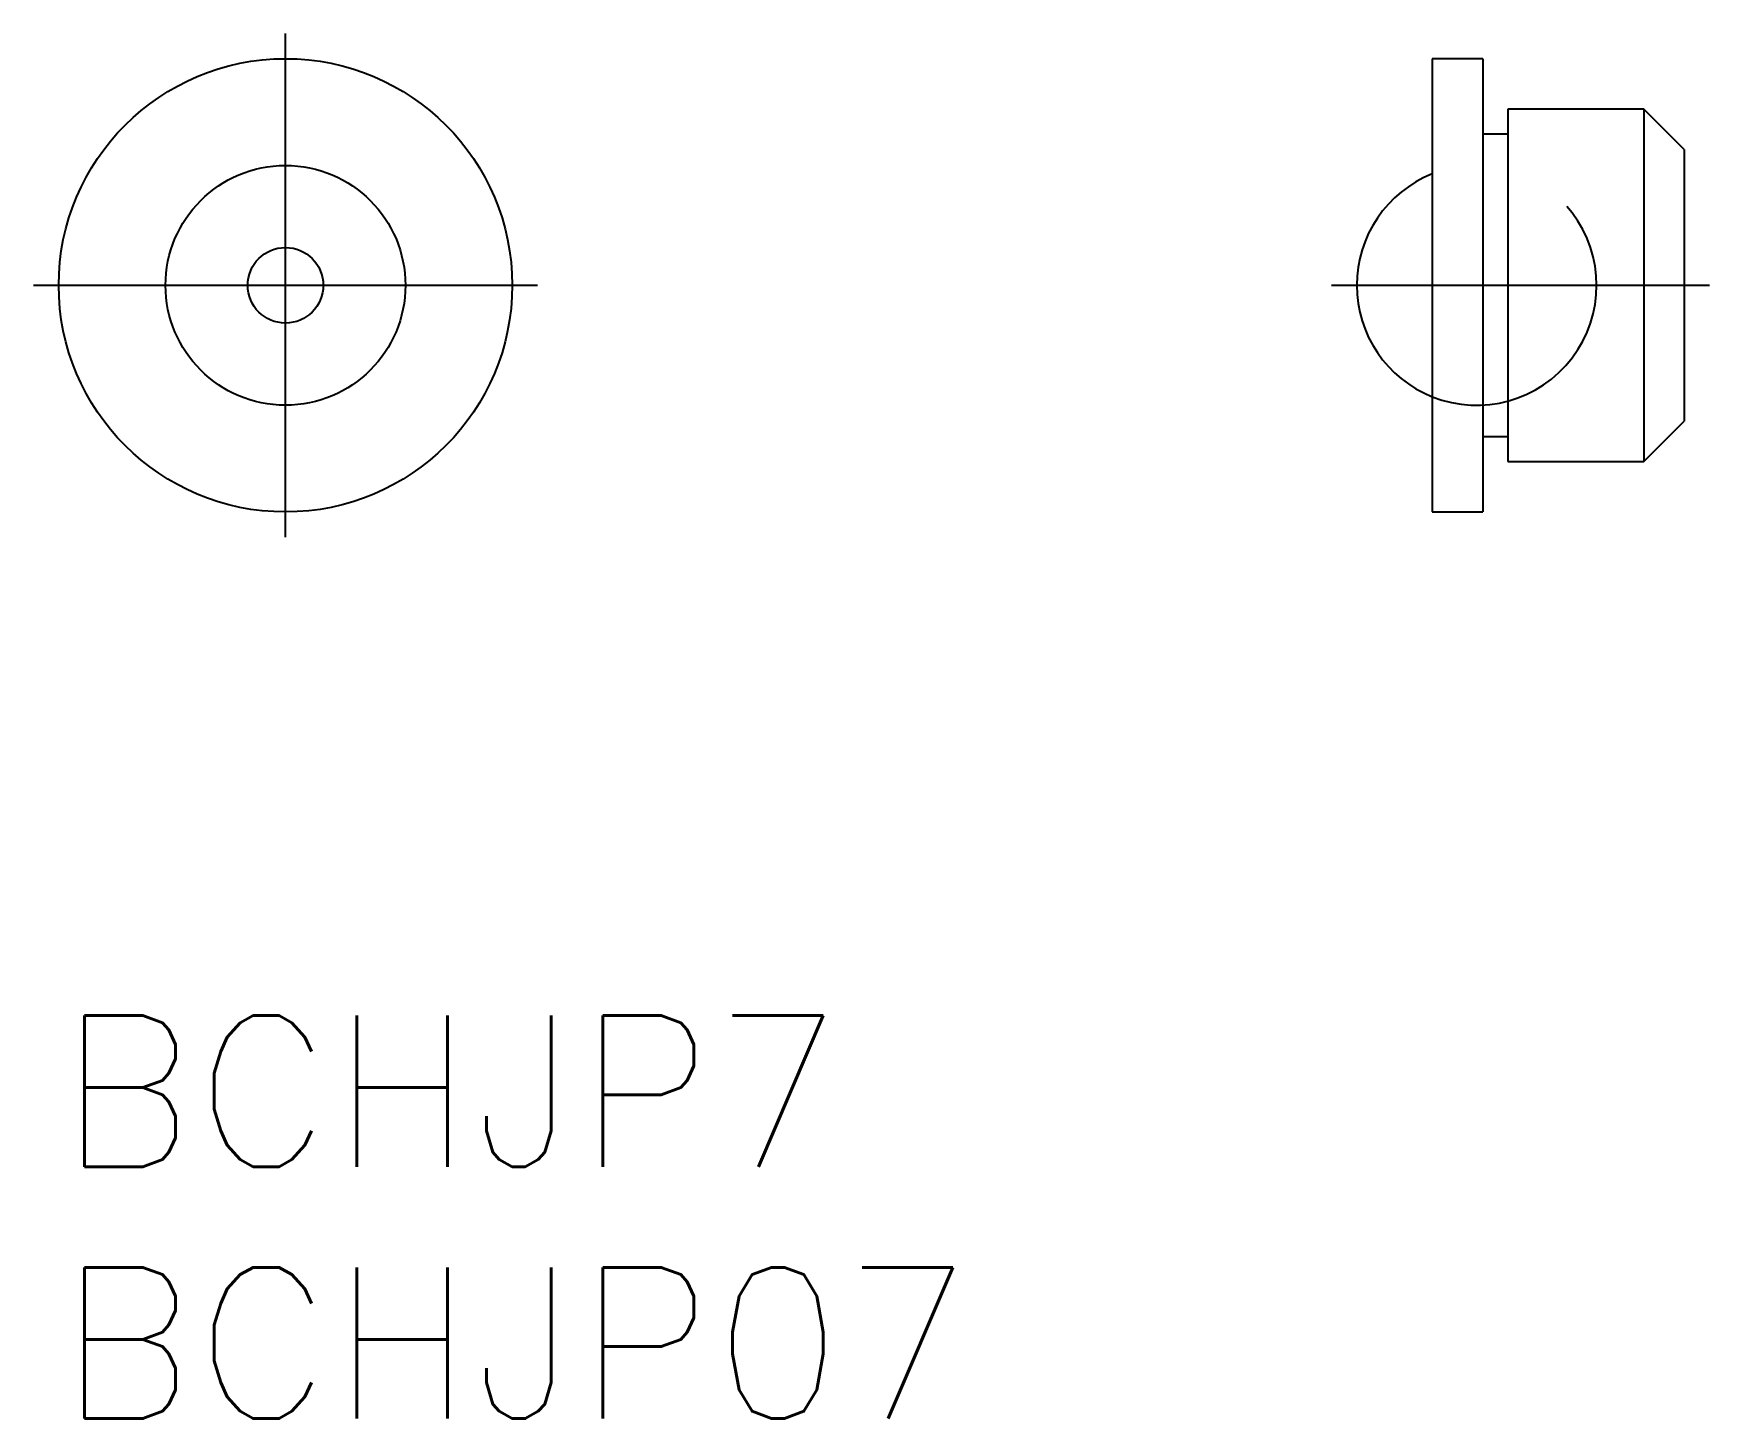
# Model space of a CAD drawing. Extents: x -0.5 to 32.8, y -8 to 19.5.
import ezdxf

# ---------------------------------------------------------------- set-up
doc = ezdxf.new("R2010")
doc.units = 0
doc.header["$LTSCALE"] = 0.5
doc.linetypes.add('CENTER', pattern=[50.8, 31.75, -6.35, 6.35, -6.35])
doc.linetypes.add('DASHED', pattern=[19.05, 12.7, -6.35])
for name, color, linetype in [('MSM_CENTER', 1, 'CENTER'), ('MSM_CONTINUOUS', 7, 'CONTINUOUS'), ('MSM_DASHED', 4, 'DASHED'), ('MSM_PART_NUMBER', 7, 'CONTINUOUS')]:
    doc.layers.add(name, color=color, linetype=linetype)
doc.styles.get("Standard").update_dxf_attribs({"font": 'txt.shx', "height": 1.5, "bigfont": 'bigfont.shx'})

# ---------------------------------------------------------------- blocks, each defined once
blk = doc.blocks.new('*U13')
at = {"layer": 'MSM_PART_NUMBER'}
blk.add_text('BCHJP7', height=3, dxfattribs=at).set_placement((0, -3))
blk = doc.blocks.new('*U14')
at = {"layer": 'MSM_PART_NUMBER'}
blk.add_text('BCHJP07', height=3, dxfattribs=at).set_placement((0, -8))

msp = doc.modelspace()

# ---------------------------------------------------------------- linework, layer by layer
at = {"layer": 'MSM_CENTER'}
for p, q in [((4.5, 9.5), (4.5, 19.5)), ((-0.5, 14.5), (9.5, 14.5)), ((25.257, 14.5), (32.757, 14.5))]:
    msp.add_line(p, q, dxfattribs=at)
at = {"layer": 'MSM_CONTINUOUS'}
for p, q in [((28.257, 19), (27.257, 19)), ((27.257, 19), (27.257, 10)), ((28.257, 19), (28.257, 10)), ((31.457, 18), (28.757, 18)), ((28.757, 18), (28.757, 11)), ((32.257, 17.2), (31.457, 18)), ((31.457, 18), (31.457, 11)), ((28.757, 17.5), (28.257, 17.5)), ((32.257, 17.2), (32.257, 11.8)), ((31.457, 11), (32.257, 11.8)), ((28.257, 11.5), (28.757, 11.5)), ((28.757, 11), (31.457, 11)), ((27.257, 10), (28.257, 10))]:
    msp.add_line(p, q, dxfattribs=at)
for radius in [4.5, 2.38]:
    msp.add_circle((4.5, 14.5), radius, dxfattribs=at)
msp.add_arc((28.137, 14.5), 2.38, 111.7001, 248.2999, dxfattribs=at)
at = {"layer": 'MSM_DASHED'}
msp.add_circle((4.5, 14.5), 0.75, dxfattribs=at)
msp.add_arc((28.137, 14.5), 2.38, 248.2999, 111.7001, dxfattribs=at)

# ---------------------------------------------------------------- block references
at = {"layer": 'MSM_CONTINUOUS'}
for name in ['*U13', '*U14']:
    msp.add_blockref(name, (0, 0), dxfattribs=at)

doc.saveas('drawing.dxf')
